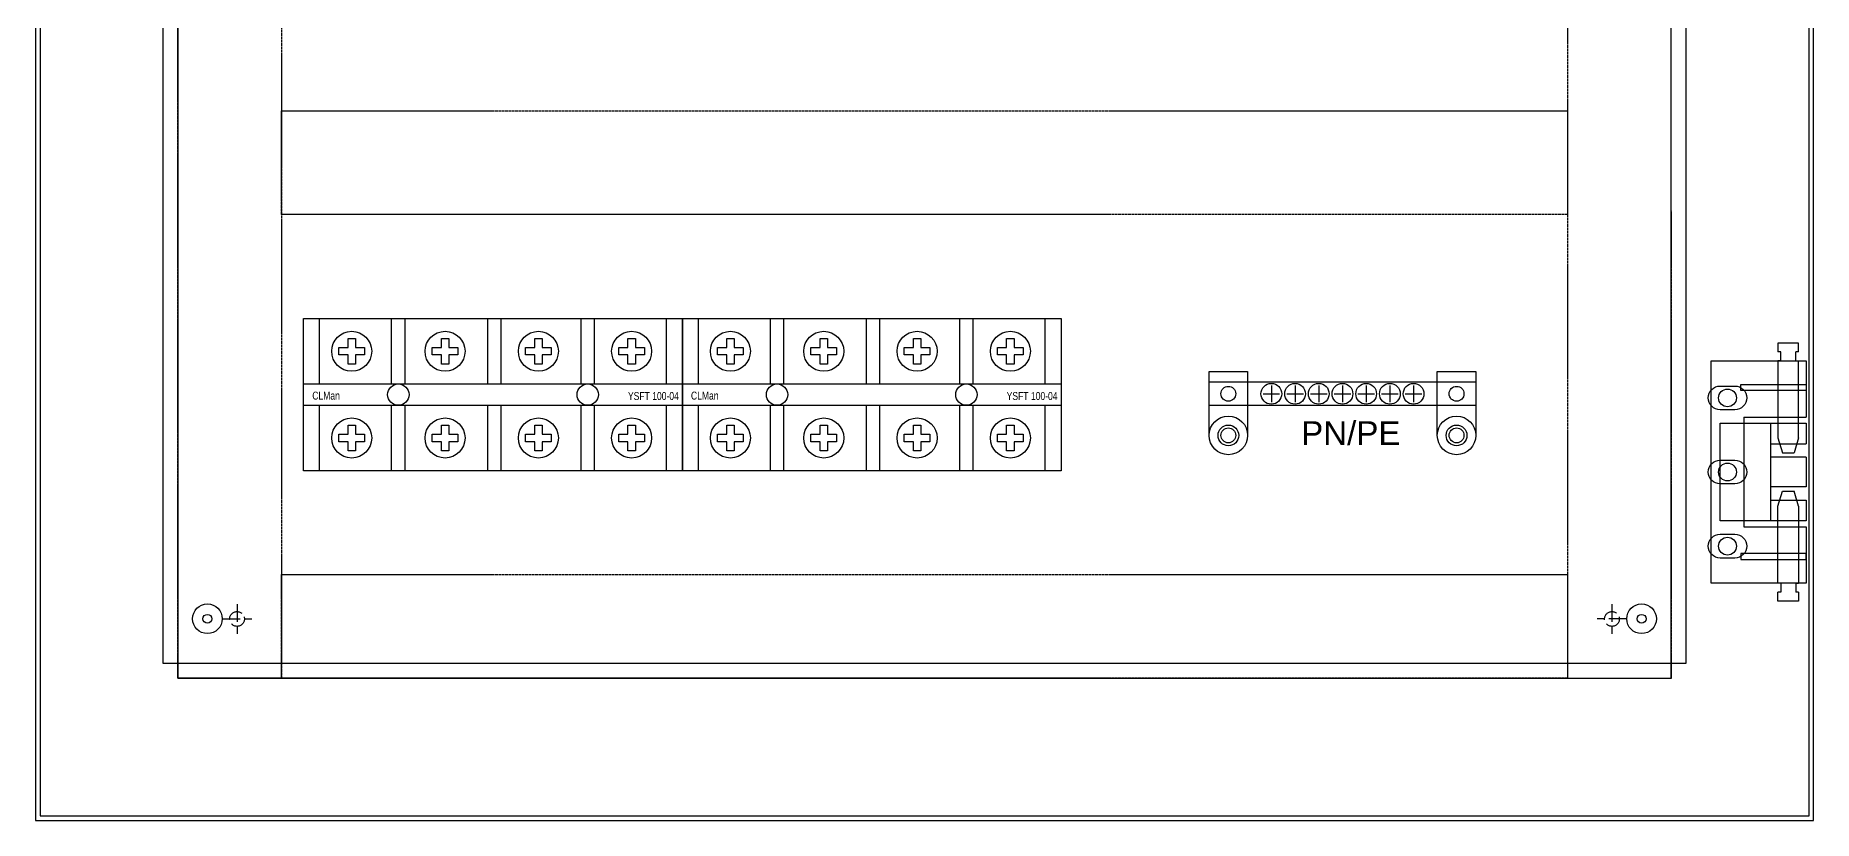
# Model space of a CAD drawing. Header units: millimetres. Extents: x 0 to 3804, y 0 to 2690.
# Drawn here: x 1916 to 2516, y 1407 to 1672 of the extents above; entities that cross this region are included whole.
import ezdxf

# ---------------------------------------------------------------- set-up
doc = ezdxf.new("R2010")
doc.units = ezdxf.units.MM
doc.linetypes.add('ACAD_ISO02W100', pattern=[15, 12, -3])
doc.linetypes.add('DASHED', pattern=[0.75, 0.5, -0.25])
doc.layers.add('DI', color=2, linetype='Continuous')
doc.layers.add('THIET BI', color=2, linetype='Continuous')
doc.styles.add('chuviet', font='arial.ttf')

# ---------------------------------------------------------------- blocks, each defined once
blk = doc.blocks.new('HL011-1-3')
at = {"color": 1}
for p, q in [((29.5, 81), (22.5, 81)), ((22.5, 81), (22.5, 78)), ((23.5, 78), (22.5, 78)), ((23.5, 75), (23.5, 78)), ((29.5, 78), (28.5, 78)), ((28.5, 75), (28.5, 78)), ((29.5, 78), (29.5, 81)), ((22.5, 75), (22.5, 49)), ((23.5, 75), (22.5, 75)), ((28.5, 75), (29.5, 75)), ((29.5, 49), (29.5, 75)), ((11, 56), (11, 19)), ((11, 56), (32, 56)), ((20, 54), (20, 21)), ((22.5, 49), (24, 44)), ((29.5, 49), (28, 44)), ((20, 47), (32, 47)), ((32, 42.5), (20, 42.5)), ((24, 44), (28, 44)), ((32, 32.5), (20, 32.5)), ((22.5, 26), (24, 31)), ((24, 31), (28, 31)), ((29.5, 26), (28, 31)), ((20, 28), (32, 28)), ((22.5, 0), (22.5, 26)), ((29.5, 26), (29.5, 0)), ((11, 19), (32, 19)), ((23.5, 0), (22.5, 0)), ((23.5, 0), (23.5, -3)), ((28.5, 0), (28.5, -3)), ((28.5, 0), (29.5, 0)), ((22.5, -6), (22.5, -3)), ((23.5, -3), (22.5, -3)), ((29.5, -6), (22.5, -6)), ((29.5, -3), (28.5, -3)), ((29.5, -3), (29.5, -6))]:
    blk.add_line(p, q, dxfattribs=at)
for points in [[(32, 19), (32, 0), (0, 0), (0, 75), (32, 75), (32, 56)], [(32, 28), (32, 21), (3, 21), (3, 54), (32, 54), (32, 47)], [(32, 42.5), (32, 32.5)]]:
    blk.add_lwpolyline(points, dxfattribs=at)
for points in [[(10, 67), (32, 67), (32, 65), (10, 65)], [(10, 8), (32, 8), (32, 10), (10, 10)]]:
    blk.add_lwpolyline(points, close=True, dxfattribs=at)
for centre in [(5.5, 62.5), (5.5, 37.5), (5.5, 12.5)]:
    blk.add_circle(centre, 3, dxfattribs=at)
blk = doc.blocks.new('Terminer Block 4P-100A')
at = {"color": 5}
for p, q in [((11056.63, 1996.58), (11056.63, 2021.08)), ((11062.63, 1996.58), (11062.63, 2021.08)), ((11089.63, 1996.58), (11089.63, 2021.08)), ((11094.63, 1996.58), (11094.63, 2021.08)), ((11125.63, 1996.58), (11125.63, 2021.08)), ((11130.63, 1996.58), (11130.63, 2021.08)), ((11160.63, 1996.58), (11160.63, 2021.08)), ((11165.63, 1996.58), (11165.63, 2021.08)), ((11192.63, 1996.58), (11192.63, 2021.08)), ((11056.63, 1996.58), (11198.63, 1996.58)), ((11056.63, 1988.58), (11198.63, 1988.58)), ((11056.63, 1964.08), (11056.63, 1988.58)), ((11062.63, 1964.08), (11062.63, 1988.58)), ((11089.63, 1964.08), (11089.63, 1988.58)), ((11094.63, 1964.08), (11094.63, 1988.58)), ((11125.63, 1964.08), (11125.63, 1988.58)), ((11130.63, 1964.08), (11130.63, 1988.58)), ((11160.63, 1964.08), (11160.63, 1988.58)), ((11165.63, 1964.08), (11165.63, 1988.58)), ((11192.63, 1964.08), (11192.63, 1988.58))]:
    blk.add_line(p, q, dxfattribs=at)
for points in [[(11056.63, 1996.58), (11056.63, 2021.08), (11198.63, 2021.08), (11198.63, 1996.58)], [(11073.26, 2010.21), (11073.26, 2013.63), (11076.03, 2013.63), (11076.03, 2010.21)], [(11108.27, 2010.21), (11108.27, 2013.63), (11111.04, 2013.63), (11111.04, 2010.21)], [(11143.27, 2010.21), (11143.27, 2013.63), (11146.04, 2013.63), (11146.04, 2010.21)], [(11178.24, 2010.21), (11178.24, 2013.63), (11181.01, 2013.63), (11181.01, 2010.21)], [(11073.26, 2007.44), (11069.85, 2007.44), (11069.85, 2010.21), (11073.26, 2010.21)], [(11076.03, 2007.44), (11076.03, 2004.03), (11073.26, 2004.03), (11073.26, 2007.44)], [(11076.03, 2010.21), (11079.46, 2010.21), (11079.46, 2007.44), (11076.03, 2007.44)], [(11108.27, 2007.44), (11104.86, 2007.44), (11104.86, 2010.21), (11108.27, 2010.21)], [(11111.04, 2007.44), (11111.04, 2004.03), (11108.27, 2004.03), (11108.27, 2007.44)], [(11111.04, 2010.21), (11114.47, 2010.21), (11114.47, 2007.44), (11111.04, 2007.44)], [(11143.27, 2007.44), (11139.86, 2007.44), (11139.86, 2010.21), (11143.27, 2010.21)], [(11146.04, 2007.44), (11146.04, 2004.03), (11143.27, 2004.03), (11143.27, 2007.44)], [(11146.04, 2010.21), (11149.47, 2010.21), (11149.47, 2007.44), (11146.04, 2007.44)], [(11178.24, 2007.44), (11174.83, 2007.44), (11174.83, 2010.21), (11178.24, 2010.21)], [(11181.01, 2007.44), (11181.01, 2004.03), (11178.24, 2004.03), (11178.24, 2007.44)], [(11181.01, 2010.21), (11184.44, 2010.21), (11184.44, 2007.44), (11181.01, 2007.44)], [(11198.63, 1988.58), (11198.63, 1964.08), (11056.63, 1964.08), (11056.63, 1988.58)], [(11073.26, 1977.71), (11073.26, 1981.13), (11076.03, 1981.13), (11076.03, 1977.71)], [(11108.27, 1977.71), (11108.27, 1981.13), (11111.04, 1981.13), (11111.04, 1977.71)], [(11143.27, 1977.71), (11143.27, 1981.13), (11146.04, 1981.13), (11146.04, 1977.71)], [(11178.24, 1977.71), (11178.24, 1981.13), (11181.01, 1981.13), (11181.01, 1977.71)], [(11073.26, 1974.94), (11069.85, 1974.94), (11069.85, 1977.71), (11073.26, 1977.71)], [(11076.03, 1974.94), (11076.03, 1971.53), (11073.26, 1971.53), (11073.26, 1974.94)], [(11076.03, 1977.71), (11079.46, 1977.71), (11079.46, 1974.94), (11076.03, 1974.94)], [(11108.27, 1974.94), (11104.86, 1974.94), (11104.86, 1977.71), (11108.27, 1977.71)], [(11111.04, 1974.94), (11111.04, 1971.53), (11108.27, 1971.53), (11108.27, 1974.94)], [(11111.04, 1977.71), (11114.47, 1977.71), (11114.47, 1974.94), (11111.04, 1974.94)], [(11143.27, 1974.94), (11139.86, 1974.94), (11139.86, 1977.71), (11143.27, 1977.71)], [(11146.04, 1974.94), (11146.04, 1971.53), (11143.27, 1971.53), (11143.27, 1974.94)], [(11146.04, 1977.71), (11149.47, 1977.71), (11149.47, 1974.94), (11146.04, 1974.94)], [(11178.24, 1974.94), (11174.83, 1974.94), (11174.83, 1977.71), (11178.24, 1977.71)], [(11181.01, 1974.94), (11181.01, 1971.53), (11178.24, 1971.53), (11178.24, 1974.94)], [(11181.01, 1977.71), (11184.44, 1977.71), (11184.44, 1974.94), (11181.01, 1974.94)]]:
    blk.add_lwpolyline(points, dxfattribs=at)
blk.add_lwpolyline([(11056.63, 2021.08), (11198.63, 2021.08), (11198.63, 1964.08), (11056.63, 1964.08)], close=True, dxfattribs=at)
for centre, radius in [((11074.64, 2008.83), 7.5), ((11109.65, 2008.83), 7.5), ((11144.65, 2008.83), 7.5), ((11179.62, 2008.83), 7.5), ((11092.13, 1992.58), 4), ((11163.13, 1992.58), 4), ((11074.64, 1976.33), 7.5), ((11109.65, 1976.33), 7.5), ((11144.65, 1976.33), 7.5), ((11179.62, 1976.33), 7.5)]:
    blk.add_circle(centre, radius, dxfattribs=at)
at = {"color": 5, "width": 0.8}
for s, p in [('CLMan', (11059.86, 1990.71)), ('YSFT 100-04', (11178.23, 1990.57))]:
    blk.add_text(s, height=3, dxfattribs=at).set_placement(p)
blk = doc.blocks.new('PNPE-7P')
at = {"layer": 'THIET BI', "color": 2, "linetype": 'Continuous', "ltscale": 0.5}
for p, q in [((61152.44, -3735.46), (61158.04, -3735.46)), ((61155.24, -3732.66), (61155.24, -3738.26)), ((61160.44, -3735.46), (61166.04, -3735.46)), ((61163.24, -3732.66), (61163.24, -3738.26)), ((61168.44, -3735.46), (61174.04, -3735.46)), ((61171.24, -3732.66), (61171.24, -3738.26)), ((61176.44, -3735.46), (61182.04, -3735.46)), ((61179.24, -3732.66), (61179.24, -3738.26)), ((61184.44, -3735.46), (61190.04, -3735.46)), ((61187.24, -3732.66), (61187.24, -3738.26)), ((61192.44, -3735.46), (61198.04, -3735.46)), ((61195.24, -3732.66), (61195.24, -3738.26)), ((61200.44, -3735.46), (61206.04, -3735.46)), ((61203.24, -3732.66), (61203.24, -3738.26))]:
    blk.add_line(p, q, dxfattribs=at)
at = {"layer": 'THIET BI', "color": 7, "linetype": 'Continuous', "ltscale": 0.5}
for points in [[(61134.24, -3749.5), (61134.24, -3728), (61147.24, -3728), (61147.24, -3749.5)], [(61211.24, -3749.5), (61211.24, -3728), (61224.24, -3728), (61224.24, -3749.5)]]:
    blk.add_lwpolyline(points, dxfattribs=at)
at = {"layer": 'THIET BI', "color": 1, "linetype": 'Continuous', "ltscale": 0.5}
blk.add_lwpolyline([(61134.24, -3731.46), (61224.24, -3731.46), (61224.24, -3739.46), (61134.24, -3739.46)], close=True, dxfattribs=at)
at = {"layer": 'THIET BI', "color": 7, "linetype": 'Continuous', "ltscale": 0.5}
for points in [[(61134.24, -3731.46), (61147.24, -3731.46), (61147.24, -3739.46), (61134.24, -3739.46)], [(61211.24, -3731.46), (61224.24, -3731.46), (61224.24, -3739.46), (61211.24, -3739.46)]]:
    blk.add_lwpolyline(points, close=True, dxfattribs=at)
for centre, radius in [((61155.24, -3735.46), 3.5), ((61163.24, -3735.46), 3.5), ((61171.24, -3735.46), 3.5), ((61179.24, -3735.46), 3.5), ((61187.24, -3735.46), 3.5), ((61195.24, -3735.46), 3.5), ((61203.24, -3735.46), 3.5), ((61140.74, -3735.46), 2.5), ((61217.74, -3735.46), 2.5), ((61140.74, -3749.5), 6.5), ((61217.74, -3749.5), 6.5), ((61140.74, -3749.5), 3.5), ((61140.74, -3749.5), 2.5), ((61217.74, -3749.5), 3.5), ((61217.74, -3749.5), 2.5)]:
    blk.add_circle(centre, radius, dxfattribs=at)
at = {"layer": 'THIET BI', "color": 7, "linetype": 'Continuous', "ltscale": 0.5, "style": 'chuviet'}
blk.add_text('PN/PE', height=8, dxfattribs=at).set_placement((61165.29, -3752.71))

msp = doc.modelspace()

# ---------------------------------------------------------------- linework, layer by layer
for points in [[(1915.8, 1407.4), (2515.8, 1407.4), (2515.8, 2407.4), (1915.8, 2407.4)], [(1917.3, 1408.9), (2514.3, 1408.9), (2514.3, 2405.9), (1917.3, 2405.9)], [(1963.8, 1455.4), (2467.8, 1455.4), (2467.8, 2324.4), (1963.8, 2324.4)]]:
    msp.add_lwpolyline(points, close=True)
at = {"color": 1}
msp.add_lwpolyline([(1958.8, 1460.4), (2472.8, 1460.4), (2472.8, 2319.4), (1958.8, 2319.4)], close=True, dxfattribs=at)
at = {"color": 2}
for points in [[(2484.3, 1545.9, -1), (2484.3, 1553.9), (2489.3, 1553.9, -1), (2489.3, 1545.9)], [(2484.3, 1520.9, -1), (2484.3, 1528.9), (2489.3, 1528.9, -1), (2489.3, 1520.9)], [(2484.3, 1495.9, -1), (2484.3, 1503.9), (2489.3, 1503.9, -1), (2489.3, 1495.9)]]:
    msp.add_lwpolyline(points, format="xyb", close=True, dxfattribs=at)
at = {"color": 2, "ltscale": 3}
for centre, radius in [((1973.8, 1475.4), 5), ((1973.8, 1475.4), 1.5), ((2457.8, 1475.4), 5), ((2457.8, 1475.4), 1.5)]:
    msp.add_circle(centre, radius, dxfattribs=at)
at = {"layer": 'THIET BI', "color": 2, "linetype": 'ACAD_ISO02W100', "ltscale": 0.5}
for p, q in [((1983.8, 1480.35), (1983.8, 1470.35)), ((2447.8, 1480.35), (2447.8, 1470.35)), ((1978.8, 1475.35), (1988.8, 1475.35)), ((2452.8, 1475.35), (2442.8, 1475.35))]:
    msp.add_line(p, q, dxfattribs=at)
at = {"layer": 'THIET BI', "color": 4, "linetype": 'DASHED', "ltscale": 0.5}
for points in [[(1963.8, 2327.34), (1998.8, 2327.34), (1998.8, 1455.35), (1963.8, 1455.35)], [(2467.8, 2148.55), (2432.8, 2148.55), (2432.85, 1455.35), (2467.85, 1455.35)], [(1998.85, 1611.71), (1998.85, 1646.71), (2432.85, 1646.71), (2432.85, 1611.71)], [(1998.85, 1455.35), (1998.85, 1490.35), (2432.85, 1490.35), (2432.85, 1455.35)]]:
    msp.add_lwpolyline(points, close=True, dxfattribs=at)
at = {"layer": 'THIET BI', "color": 1, "linetype": 'ACAD_ISO02W100', "ltscale": 0.5}
for centre in [(1983.8, 1475.35), (2447.8, 1475.35)]:
    msp.add_circle(centre, 2.5, dxfattribs=at)

# ---------------------------------------------------------------- block references
at = {"color": 7}
msp.add_blockref('HL011-1-3', (2481.3, 1487.4), dxfattribs=at)
at = {"layer": 'DI', "color": 7, "xscale": 0.8999999999068677, "yscale": 0.8999999999068677, "zscale": 0.8999999999068677}
for p in [(-7944.69, -242.32), (-7816.89, -242.32)]:
    msp.add_blockref('Terminer Block 4P-100A', p, dxfattribs=at)
at = {"layer": 'THIET BI', "color": 7, "linetype": 'Continuous'}
msp.add_blockref('PNPE-7P', (-58822.39, 5286.75), dxfattribs=at)

doc.saveas('drawing.dxf')
